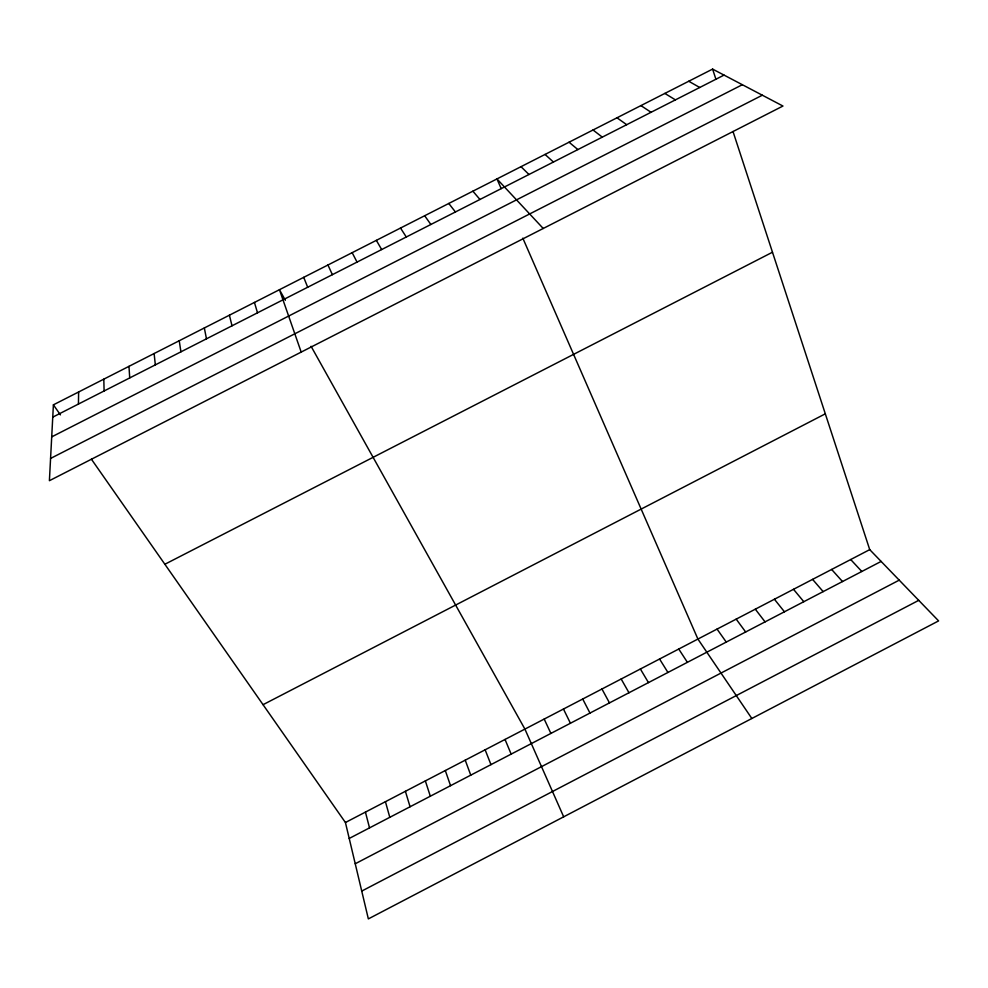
<?xml version="1.0" encoding="UTF-8"?>
<svg xmlns="http://www.w3.org/2000/svg" width="988" height="988" viewBox="0 0 988 988"><rect width="100%" height="100%" fill="white"/><g stroke="black" fill="none" stroke-linecap="round" stroke-linejoin="round"><path stroke-width="1.48" d="M78.435 404.067L78.62 391.989M53.401 404.833L49.4 480.699L782.953 106.037L712.607 69.098L53.401 404.833L60.429 414.886M361.731 891.09L918.729 600.346M345.43 822.51L869.724 549.637L938.6 620.896L368.351 918.902L345.43 822.51L91.415 459.21M349.221 838.454L881.123 561.431M355.235 863.759L899.216 580.154M263.055 704.679L825.313 413.824M164.873 564.259L772.48 252.224M52.747 417.146L724.043 75.1M51.709 436.881L742.346 84.709M50.573 458.444L762.341 95.206M688.735 81.251L699.739 87.487M664.85 93.428L675.422 99.874M640.928 105.605L651.067 112.286M616.994 117.794L626.688 124.698M593.035 129.996L602.297 137.134M569.051 142.21L577.881 149.571M545.043 154.437L553.441 162.032M521.009 166.676L528.963 174.493M543.227 228.475L496.964 178.927L501.188 188.609M850.693 559.541L861.82 571.496M831.637 569.459L842.505 581.549M812.581 579.376L823.165 591.627M472.882 191.19L479.958 199.465M793.5 589.305L803.812 601.704M774.407 599.234L784.447 611.794M448.787 203.466L455.419 211.975M755.314 609.188L765.07 621.884M736.184 619.13L745.668 631.987M424.667 215.742L430.867 224.486M717.053 629.097L726.266 642.089M751.843 718.498L697.911 639.063L522.825 238.157M678.744 649.03L687.401 662.331M400.523 228.043L406.278 237.009M659.564 659.008L667.937 672.47M640.372 669L648.474 682.609M376.354 240.356L381.664 249.556M621.168 679.003L628.986 692.761M285.359 300.278L279.456 289.706L301.192 352.086M311.072 346.294L524.912 729.095L563.679 816.829M601.951 689.007L609.485 702.913M582.71 699.01L589.972 713.077M352.16 252.669L357.039 262.104M563.456 709.038L570.434 723.253M544.19 719.054L550.896 733.429M327.954 265.006L332.376 274.664M505.029 739.444L511.166 754.116M303.711 277.344L307.688 287.249M485.133 749.793L490.974 764.638M465.225 760.155L470.77 775.16M445.304 770.529L450.553 785.682M712.607 69.098L715.905 79.201M733.01 131.503L869.724 549.637M425.359 780.903L430.323 796.217M405.401 791.302L410.069 806.764M254.435 302.439L257.51 312.813M385.431 801.688L389.803 817.323M365.437 812.099L369.524 827.882M229.401 315.197L232.007 325.818M204.331 327.967L206.467 338.822M179.236 340.749L180.915 351.839M154.116 353.543L155.338 364.881M128.971 366.338L129.724 377.922M103.814 379.157L104.098 390.989"/></g></svg>
